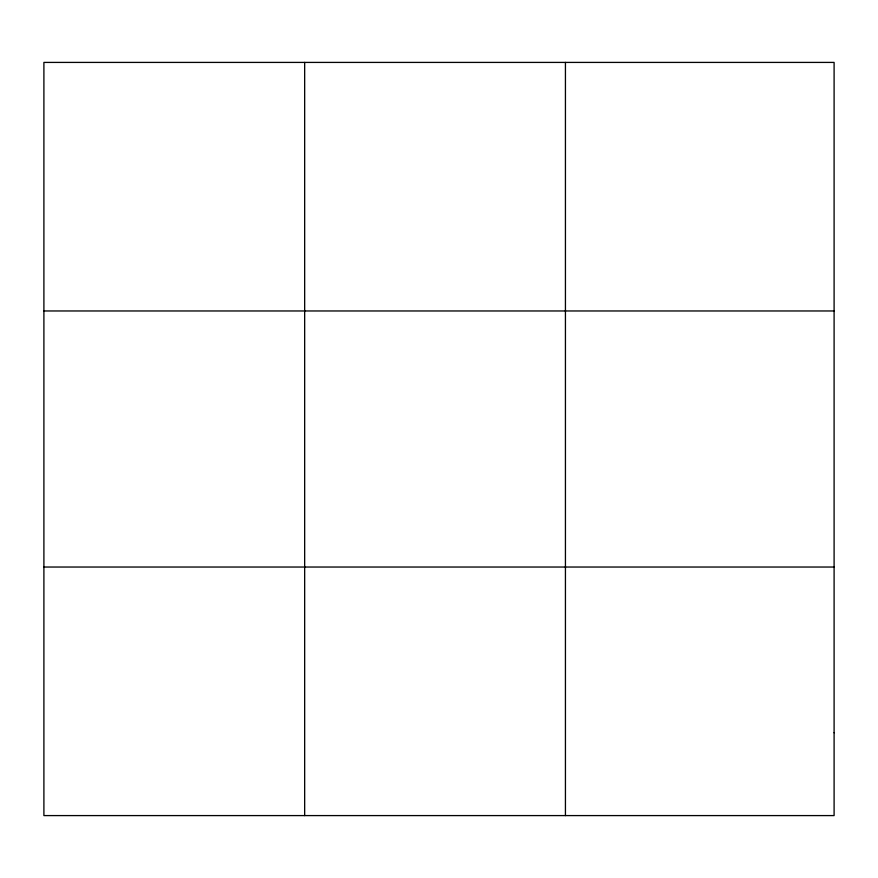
<?xml version="1.0" encoding="UTF-8"?>
<svg xmlns="http://www.w3.org/2000/svg" width="878" height="878" viewBox="0 0 878 878"><rect width="100%" height="100%" fill="white"/><g stroke="black" fill="none" stroke-linecap="round" stroke-linejoin="round"><path stroke-width="1.32" d="M304.666 815.585L304.666 62.415M565.432 815.585L565.432 62.415M43.9 310.966L834.1 310.966M43.9 567.034L834.1 567.034M834.1 732.735L834.1 815.585L43.9 815.585L43.9 62.415L834.1 62.415L834.1 732.735"/></g></svg>
